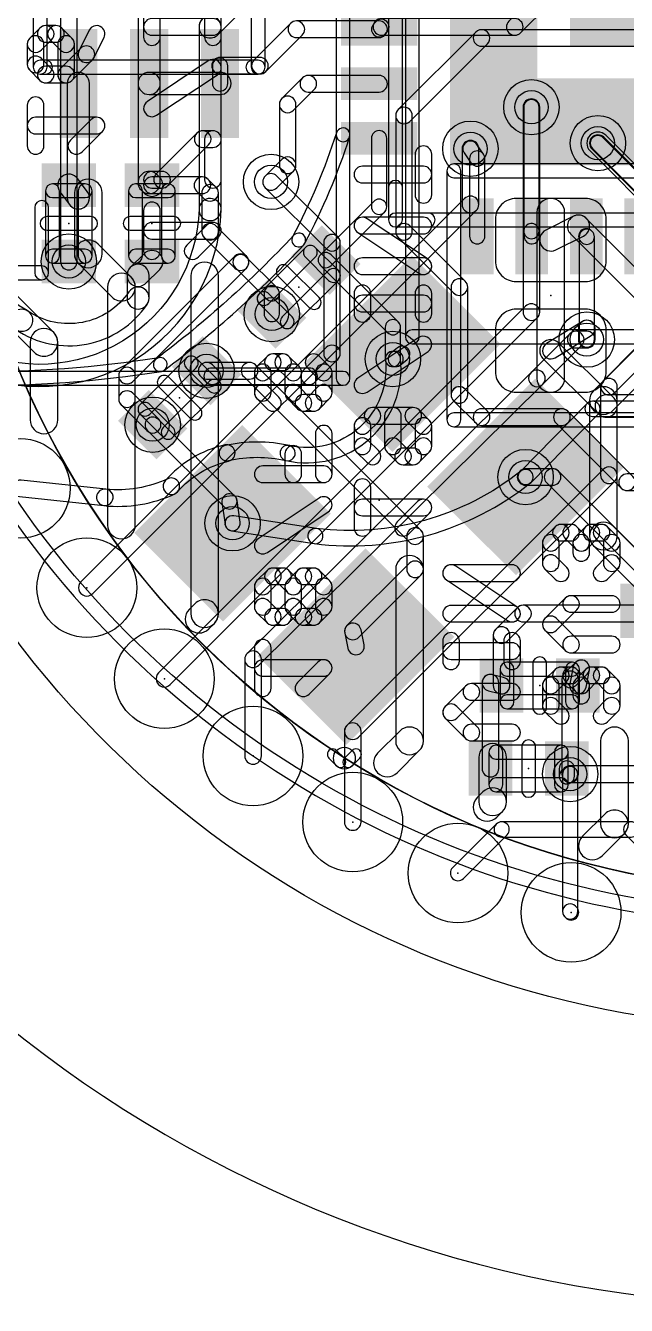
# Model space of a CAD drawing. Extents: x 0 to 2.5, y 0 to 3.1.
# Drawn here: x 1.5541 to 1.771, y 2.1 to 2.5625 of the extents above; entities that cross this region are included whole.
import ezdxf

# ---------------------------------------------------------------- set-up
doc = ezdxf.new("R2010")
doc.units = 0
for name, color, linetype in [('1', 22, 'CONTINUOUS'), ('15', 6, 'CONTINUOUS'), ('16', 175, 'CONTINUOUS'), ('17', 82, 'CONTINUOUS'), ('18', 82, 'CONTINUOUS'), ('19', 53, 'CONTINUOUS'), ('2', 4, 'CONTINUOUS'), ('21', 253, 'CONTINUOUS'), ('22', 253, 'CONTINUOUS'), ('23', 7, 'CONTINUOUS'), ('24', 7, 'CONTINUOUS'), ('31', 253, 'CONTINUOUS'), ('46', 140, 'CONTINUOUS')]:
    doc.layers.add(name, color=color, linetype=linetype)

# ---------------------------------------------------------------- blocks, each defined once
blk = doc.blocks.new('RECT')
blk.add_solid([(-0.5, -0.5), (0.5, -0.5), (-0.5, 0.5), (0.5, 0.5)])
blk = doc.blocks.new('RECT121920X162560R50')
blk.add_lwpolyline([(0.015, -0.0125), (0.015, 0.0125, 0.414214), (0.0075, 0.02), (-0.0075, 0.02, 0.414214), (-0.015, 0.0125), (-0.015, -0.0125, 0.414214), (-0.0075, -0.02), (0.0075, -0.02, 0.414214)], format="xyb", close=True)
blk = doc.blocks.new('ROUNDP')
blk.add_circle((0, 0), 0.5)
blk = doc.blocks.new('ROUNDV')
blk.add_circle((0, 0), 0.5)

msp = doc.modelspace()

# ---------------------------------------------------------------- linework, layer by layer
at = {"layer": '1'}
for points in [[(1.66624, 2.692), (1.66624, 2.523, 1), (1.67124, 2.523), (1.67124, 2.692, 1)], [(1.60274, 2.541567), (1.60274, 2.612433, 1), (1.59474, 2.612433), (1.59474, 2.541567, 1)], [(1.732861, 2.559879), (1.742861, 2.569879, 1), (1.738619, 2.574121), (1.728619, 2.564121, 1)], [(1.649761, 2.563263), (1.636619, 2.550121, 1), (1.640861, 2.545879), (1.654003, 2.55902, 1)], [(1.68174, 2.564142), (1.651882, 2.564142, 1), (1.651882, 2.558142), (1.68174, 2.558142, 1)], [(1.683685, 2.559197), (1.684543, 2.560055, 1), (1.680654, 2.563945), (1.679796, 2.563086, 1)], [(1.682598, 2.559), (1.73074, 2.559, 1), (1.73074, 2.565), (1.682598, 2.565, 1)], [(1.63874, 2.551), (1.624331, 2.551, 1), (1.624331, 2.545), (1.63874, 2.545, 1)], [(1.621581, 2.548), (1.621581, 2.541567, 1), (1.627081, 2.541567), (1.627081, 2.548, 1)], [(1.56915, 2.541567), (1.56915, 2.500189, 1), (1.57715, 2.500189), (1.57715, 2.541567, 1)], [(1.59474, 2.541567), (1.59474, 2.50578, 1), (1.60274, 2.50578), (1.60274, 2.541567, 1)], [(1.59874, 2.537567), (1.624331, 2.537567, 1), (1.624331, 2.545567), (1.59874, 2.545567, 1)], [(1.654076, 2.543578), (1.646619, 2.536121, 1), (1.650861, 2.531879), (1.658318, 2.539335, 1)], [(1.68174, 2.544457), (1.656197, 2.544457, 1), (1.656197, 2.538457), (1.68174, 2.538457, 1)], [(1.64574, 2.534), (1.64574, 2.512, 1), (1.65174, 2.512), (1.65174, 2.534, 1)], [(1.73949, 2.48822), (1.73949, 2.533, 1), (1.73399, 2.533), (1.73399, 2.48822, 1)], [(1.650529, 2.486167, 1), (1.654951, 2.483833, 0.043661), (1.67112, 2.522234, 1), (1.66636, 2.523766, -0.043661)], [(1.67899, 2.521772), (1.67899, 2.497, 1), (1.68449, 2.497), (1.68449, 2.521772, 1)], [(1.719445, 2.515983), (1.717012, 2.51955, 1), (1.712468, 2.51645), (1.714901, 2.512883, 1)], [(1.778685, 2.505945), (1.762685, 2.521945, 1), (1.758796, 2.518055), (1.774796, 2.502055, 1)], [(1.719923, 2.486339), (1.719923, 2.514433, 1), (1.714423, 2.514433), (1.714423, 2.486339, 1)], [(1.646619, 2.514121), (1.640619, 2.508121, 1), (1.644861, 2.503879), (1.650861, 2.509879, 1)], [(1.541505, 2.504813, 1), (1.534495, 2.508667, 0.414214), (1.550813, 2.452495, 1), (1.554667, 2.459505, -0.414214)], [(1.576361, 2.502574), (1.572951, 2.507165, 1), (1.566529, 2.502395), (1.569938, 2.497804, 1)], [(1.595912, 2.502951), (1.596912, 2.501951, 1), (1.602569, 2.507608), (1.601569, 2.508608, 1)], [(1.617961, 2.50778), (1.59974, 2.50778, 1), (1.59974, 2.50178), (1.617961, 2.50178, 1)], [(1.622861, 2.504121), (1.620082, 2.506901, 1), (1.615839, 2.502658), (1.618619, 2.499879, 1)], [(1.62374, 2.488), (1.62374, 2.502, 1), (1.61774, 2.502), (1.61774, 2.488, 1)], [(1.679796, 2.498945), (1.660539, 2.479688, 1), (1.664428, 2.475799), (1.683685, 2.495055, 1)], [(1.633861, 2.479121), (1.622861, 2.490121, 1), (1.618619, 2.485879), (1.629619, 2.474879, 1)], [(1.739603, 2.486511), (1.739485, 2.488393, 1), (1.733996, 2.488048), (1.734114, 2.486166, 1)], [(1.754599, 2.484394), (1.754796, 2.484197, 1), (1.758685, 2.488086), (1.758488, 2.488283, 1)], [(1.75399, 2.486142), (1.75399, 2.449, 1), (1.75949, 2.449), (1.75949, 2.486142, 1)], [(1.601236, 2.441997, 1), (1.604244, 2.438003, 0.043661), (1.654568, 2.483295, 1), (1.650912, 2.486705, -0.043661)], [(1.592861, 2.433879), (1.633861, 2.474879, 1), (1.629619, 2.479121), (1.588619, 2.438121, 1)], [(1.597569, 2.469392), (1.602569, 2.474392, 1), (1.596912, 2.480049), (1.591912, 2.475049, 1)], [(1.629796, 2.475055), (1.641052, 2.463799, 1), (1.644941, 2.467688), (1.633685, 2.478945, 1)], [(1.688685, 2.455432), (1.664428, 2.479688, 1), (1.660539, 2.475799), (1.684796, 2.451542, 1)], [(1.59874, 2.464), (1.59874, 2.47222, 1), (1.59074, 2.47222), (1.59074, 2.464, 1)], [(1.554989, 2.459308, 1), (1.550491, 2.452692, 0.414214), (1.598048, 2.461751, 1), (1.591432, 2.466249, -0.414214)], [(1.640247, 2.465744), (1.640247, 2.458256, 1), (1.645747, 2.458256), (1.645747, 2.465744, 1)], [(1.68949, 2.442), (1.68949, 2.453487, 1), (1.68399, 2.453487), (1.68399, 2.442, 1)], [(1.688367, 2.446036), (1.686015, 2.444142, 1), (1.689465, 2.439858), (1.691817, 2.441752, 1)], [(1.533777, 2.4375, 1), (1.533703, 2.4325, 0.043661), (1.603137, 2.437532, 1), (1.602343, 2.442468, -0.043661)], [(1.68774, 2.44475), (1.68674, 2.44475, 1), (1.68674, 2.43925), (1.68774, 2.43925, 1)], [(1.59374, 2.427513), (1.59374, 2.436, 1), (1.58774, 2.436), (1.58774, 2.427513, 1)], [(1.634997, 2.440743), (1.619484, 2.440743, 1), (1.619484, 2.434743), (1.634997, 2.434743, 1)], [(1.632875, 2.435622), (1.692619, 2.375879, 1), (1.696861, 2.380121), (1.637118, 2.439865, 1)], [(1.602118, 2.420378), (1.592861, 2.429634, 1), (1.588619, 2.425391), (1.597875, 2.416135, 1)], [(1.756862, 2.425926), (1.732671, 2.401278, 1), (1.736597, 2.397425), (1.760787, 2.422074, 1)], [(1.80874, 2.42675), (1.758824, 2.42675, 1), (1.758824, 2.42125), (1.80874, 2.42125, 1)], [(1.598052, 2.416312), (1.625796, 2.388568, 1), (1.629685, 2.392457), (1.601941, 2.420201, 1)], [(1.53591, 2.414943, 1), (1.53157, 2.412459, 0.267949), (1.833061, 2.23687, 1), (1.83308, 2.24187, -0.267949)], [(1.744389, 2.402352), (1.734634, 2.402352, 1), (1.734634, 2.396352), (1.744389, 2.396352, 1)], [(1.780861, 2.367121), (1.74651, 2.401473, 1), (1.742267, 2.39723), (1.776619, 2.362879, 1)], [(1.625017, 2.39013), (1.626123, 2.382265, 1), (1.63157, 2.383031), (1.630463, 2.390896, 1)], [(1.69174, 2.378), (1.69174, 2.366, 1), (1.69774, 2.366), (1.69774, 2.378, 1)], [(1.692619, 2.368121), (1.670161, 2.345663, 1), (1.674404, 2.341421), (1.696861, 2.363879, 1)], [(1.728082, 2.340099), (1.735861, 2.347879, 1), (1.731619, 2.352121), (1.723839, 2.344342, 1)], [(1.73374, 2.347), (1.777772, 2.347, 1), (1.777772, 2.353), (1.73374, 2.353, 1)], [(1.669342, 2.342944), (1.670449, 2.337508, 1), (1.676328, 2.338704), (1.675222, 2.34414, 1)], [(1.728961, 2.324), (1.728961, 2.34222, 1), (1.722961, 2.34222), (1.722961, 2.324, 1)], [(1.752619, 2.332342), (1.748619, 2.328342, 1), (1.752861, 2.324099), (1.756861, 2.328099, 1)], [(1.751796, 2.330798), (1.750576, 2.324578, 1), (1.756464, 2.323422), (1.757684, 2.329643, 1)], [(1.724961, 2.294), (1.724961, 2.325, 1), (1.718961, 2.325), (1.718961, 2.294, 1)], [(1.721233, 2.32209), (1.725233, 2.32109, 1), (1.726688, 2.32691), (1.722688, 2.32791, 1)], [(1.74774, 2.32622), (1.74774, 2.292, 1), (1.75374, 2.292), (1.75374, 2.32622, 1)], [(1.751, 2.288903), (1.75222, 2.289682, 1), (1.74926, 2.294318), (1.748039, 2.293538, 1)], [(1.74677, 2.294), (1.74677, 2.29122, 1), (1.75227, 2.29122), (1.75227, 2.294, 1)], [(1.724063, 2.273945), (1.708292, 2.258173, 1), (1.712181, 2.254284), (1.727952, 2.270055, 1)], [(1.77274, 2.27475), (1.726008, 2.27475, 1), (1.726008, 2.26925), (1.77274, 2.26925, 1)], [(1.778685, 2.269945), (1.774685, 2.273945, 1), (1.770796, 2.270055), (1.774796, 2.266055, 1)]]:
    msp.add_lwpolyline(points, format="xyb", close=True, dxfattribs=at)
at = {"layer": '15'}
for points in [[(1.73974, 2.458961), (1.73974, 2.533, 1), (1.73374, 2.533), (1.73374, 2.458961, 1)], [(1.71774, 2.49785), (1.71774, 2.518, 1), (1.71174, 2.518), (1.71174, 2.49785, 1)], [(1.778861, 2.506121), (1.762861, 2.522121, 1), (1.758619, 2.517879), (1.774619, 2.501879, 1)], [(1.578358, 2.357225), (1.716861, 2.495729, 1), (1.712619, 2.499972), (1.574115, 2.361468, 1)], [(1.606358, 2.324335), (1.738861, 2.456839, 1), (1.734619, 2.461082), (1.602115, 2.328578, 1)], [(1.740861, 2.432879), (1.754861, 2.446879, 1), (1.750619, 2.451121), (1.736619, 2.437121, 1)], [(1.75274, 2.446), (1.75674, 2.446, 1), (1.75674, 2.452), (1.75274, 2.452, 1)], [(1.766861, 2.429879), (1.778861, 2.441879, 1), (1.774619, 2.446121), (1.762619, 2.434121, 1)], [(1.736629, 2.437132), (1.634125, 2.335628, 1), (1.638347, 2.331364), (1.740851, 2.432868, 1)], [(1.76774, 2.4), (1.76774, 2.432, 1), (1.76174, 2.432), (1.76174, 2.4, 1)], [(1.674358, 2.305375), (1.766861, 2.397879, 1), (1.762619, 2.402121), (1.670115, 2.309617, 1)], [(1.633236, 2.333496), (1.633236, 2.298567, 1), (1.639236, 2.298567), (1.639236, 2.333496, 1)], [(1.675236, 2.274677), (1.675236, 2.307496, 1), (1.669236, 2.307496), (1.669236, 2.274677, 1)]]:
    msp.add_lwpolyline(points, format="xyb", close=True, dxfattribs=at)
at = {"layer": '16'}
for points in [[(1.56674, 2.673), (1.56674, 2.47722, 1), (1.57274, 2.47722), (1.57274, 2.673, 1)], [(1.66624, 2.624), (1.66624, 2.435, 1), (1.67124, 2.435), (1.67124, 2.624, 1)], [(1.69624, 2.45), (1.69624, 2.624, 1), (1.69124, 2.624), (1.69124, 2.45, 1)], [(1.623569, 2.559172), (1.638569, 2.574172, 1), (1.632912, 2.579828), (1.617912, 2.564828, 1)], [(1.62474, 2.496), (1.62474, 2.562, 1), (1.61674, 2.562), (1.61674, 2.496, 1)], [(1.716619, 2.560121), (1.688619, 2.532121, 1), (1.692861, 2.527879), (1.720861, 2.555879, 1)], [(1.78874, 2.561), (1.71874, 2.561, 1), (1.71874, 2.555), (1.78874, 2.555, 1)], [(1.68774, 2.53), (1.68774, 2.488, 1), (1.69374, 2.488), (1.69374, 2.53, 1)], [(1.789057, 2.49734), (1.763569, 2.522828, 1), (1.757912, 2.517172), (1.7834, 2.491683, 1)], [(1.640619, 2.503879), (1.662619, 2.481879, 1), (1.666861, 2.486121), (1.644861, 2.508121, 1)], [(1.534453, 2.445615, 1), (1.531027, 2.438385, 0.541698), (1.624739, 2.49589, 1), (1.616742, 2.49611, -0.541698)], [(1.73874, 2.495), (1.73874, 2.435, 1), (1.74874, 2.435), (1.74874, 2.495, 1)], [(1.745529, 2.481422), (1.755529, 2.486422, 1), (1.751951, 2.493578), (1.741951, 2.488578, 1)], [(1.750912, 2.487172), (1.791912, 2.446172, 1), (1.797569, 2.451828), (1.756569, 2.492828, 1)], [(1.688619, 2.485879), (1.708619, 2.465879, 1), (1.712861, 2.470121), (1.692861, 2.490121, 1)], [(1.66174, 2.484), (1.66174, 2.444, 1), (1.66774, 2.444), (1.66774, 2.484, 1)], [(1.70774, 2.468), (1.70774, 2.429, 1), (1.71374, 2.429), (1.71374, 2.468, 1)], [(1.745312, 2.442445), (1.758312, 2.450445, 1), (1.755168, 2.455555), (1.742168, 2.447555, 1)], [(1.75374, 2.453), (1.75374, 2.449, 1), (1.75974, 2.449), (1.75974, 2.453, 1)], [(2.00874, 2.4525), (1.69374, 2.4525, 1), (1.69374, 2.4475), (2.00874, 2.4475, 1)], [(1.662619, 2.446121), (1.654362, 2.437865, 1), (1.658605, 2.433622), (1.666861, 2.441879, 1)], [(1.766569, 2.427828), (1.746569, 2.447828, 1), (1.740912, 2.442172), (1.760912, 2.422172, 1)], [(1.649346, 2.410682, 1), (1.648134, 2.405318, 0.515576), (1.689473, 2.442305, 1), (1.684007, 2.441695, -0.515576)], [(1.66874, 2.4375), (1.53374, 2.4375, 1), (1.53374, 2.4325), (1.66874, 2.4325, 1)], [(1.623605, 2.437865), (1.621605, 2.439865, 1), (1.617362, 2.435622), (1.619362, 2.433622, 1)], [(1.656484, 2.438743), (1.621484, 2.438743, 1), (1.621484, 2.432743), (1.656484, 2.432743, 1)], [(1.708619, 2.426879), (1.716619, 2.418879, 1), (1.720861, 2.423121), (1.712861, 2.431121, 1)], [(1.82774, 2.429), (1.76374, 2.429, 1), (1.76374, 2.421), (1.82774, 2.421, 1)], [(1.71874, 2.418), (1.74774, 2.418, 1), (1.74774, 2.424), (1.71874, 2.424, 1)], [(1.745619, 2.418879), (1.76915, 2.395347, 1), (1.773393, 2.39959), (1.749861, 2.423121, 1)], [(1.53591, 2.414943, 1), (1.53157, 2.412459, 0.267949), (1.833061, 2.23687, 1), (1.83308, 2.24187, -0.267949)], [(1.627401, 2.405074, 1), (1.626079, 2.410926, 0.160486), (1.604469, 2.39796, 1), (1.609011, 2.39404, -0.160486)], [(1.648134, 2.405318, 1), (1.649346, 2.410682, 0.111541), (1.626134, 2.410682, 1), (1.627346, 2.405318, -0.111541)], [(1.659081, 2.380729, 1), (1.6584, 2.375271, 0.201872), (1.736347, 2.397201, 1), (1.73292, 2.401503, -0.201872)], [(1.771272, 2.394469), (1.790929, 2.394469, 1), (1.790929, 2.400469), (1.771272, 2.400469, 1)], [(1.55192, 2.392253), (1.582424, 2.389017, 1), (1.583057, 2.394983), (1.552553, 2.398219, 1)], [(1.583057, 2.394983, 1), (1.582424, 2.389017, 0.136258), (1.608007, 2.393281, 1), (1.605473, 2.398719, -0.136258)], [(1.628424, 2.379931), (1.658318, 2.375283, 1), (1.659163, 2.380717), (1.629269, 2.385366, 1)], [(1.77474, 2.295), (1.75074, 2.295, 1), (1.75074, 2.289), (1.77474, 2.289, 1)], [(1.74799, 2.292), (1.74799, 2.242339, 1), (1.75349, 2.242339), (1.75349, 2.292, 1)], [(1.748796, 2.240394), (1.749126, 2.240063, 1), (1.753015, 2.243952), (1.752685, 2.244283, 1)]]:
    msp.add_lwpolyline(points, format="xyb", close=True, dxfattribs=at)
at = {"layer": '19'}
for radius in [0.304381, 0.304281]:
    msp.add_circle((1.833071, 2.554331), radius, dxfattribs=at)
at = {"layer": '2'}
for points in [[(1.766276, 2.423464), (1.782276, 2.439464, 1), (1.775205, 2.446536), (1.759205, 2.430536, 1)], [(1.76774, 2.378), (1.76774, 2.427, 1), (1.75774, 2.427), (1.75774, 2.378, 1)], [(1.784276, 2.363536), (1.766276, 2.381536, 1), (1.759205, 2.374464), (1.777205, 2.356464, 1)]]:
    msp.add_lwpolyline(points, format="xyb", close=True, dxfattribs=at)
at = {"layer": '21'}
for points in [[(1.55687, 2.606528), (1.55687, 2.547472, 1), (1.56187, 2.547472), (1.56187, 2.606528, 1)], [(1.63561, 2.606528), (1.63561, 2.547472, 1), (1.64061, 2.547472), (1.64061, 2.606528, 1)], [(1.55937, 2.544972), (1.561339, 2.544972, 1), (1.561339, 2.549972), (1.55937, 2.549972, 1)], [(1.63811, 2.549972), (1.636142, 2.549972, 1), (1.636142, 2.544972), (1.63811, 2.544972, 1)], [(1.690146, 2.492244), (1.690146, 2.504055, 1), (1.685146, 2.504055), (1.685146, 2.492244, 1)], [(1.562441, 2.47313), (1.562441, 2.496752, 1), (1.557441, 2.496752), (1.557441, 2.47313, 1)], [(1.561866, 2.4885), (1.577614, 2.4885, 1), (1.577614, 2.4935), (1.561866, 2.4935, 1)], [(1.591866, 2.4885), (1.607614, 2.4885, 1), (1.607614, 2.4935), (1.591866, 2.4935, 1)], [(1.687646, 2.489744), (1.699457, 2.489744, 1), (1.699457, 2.494744), (1.687646, 2.494744, 1)], [(1.536319, 2.47063), (1.559941, 2.47063, 1), (1.559941, 2.47563), (1.536319, 2.47563, 1)], [(1.660076, 2.4642), (1.64894, 2.475335, 1), (1.645405, 2.4718), (1.65654, 2.460664, 1)], [(1.602405, 2.4318), (1.61354, 2.420664, 1), (1.617076, 2.4242), (1.60594, 2.435335, 1)], [(1.74224, 2.316126), (1.74224, 2.331874, 1), (1.73724, 2.331874), (1.73724, 2.316126, 1)], [(1.73324, 2.301874), (1.73324, 2.286126, 1), (1.73824, 2.286126), (1.73824, 2.301874, 1)], [(1.669213, 2.29774), (1.666429, 2.300524, 1), (1.663645, 2.29774), (1.666429, 2.294956, 1)], [(1.671997, 2.294956), (1.67478, 2.29774, 1), (1.671996, 2.300524), (1.669213, 2.29774, 1)]]:
    msp.add_lwpolyline(points, format="xyb", close=True, dxfattribs=at)
msp.add_circle((1.669213, 2.29774), 0.003937, dxfattribs=at)
at = {"layer": '22'}
for points in [[(1.60274, 2.558346), (1.60274, 2.565686, 1), (1.59674, 2.565686), (1.59674, 2.558346, 1)], [(1.624759, 2.558346), (1.624759, 2.565686, 1), (1.618759, 2.565686), (1.618759, 2.558346, 1)], [(1.559861, 2.55367), (1.563531, 2.55734, 1), (1.559289, 2.561582), (1.555619, 2.557913, 1)], [(1.56141, 2.556461), (1.56508, 2.556461, 1), (1.56508, 2.562461), (1.56141, 2.562461, 1)], [(1.562958, 2.55734), (1.566628, 2.55367, 1), (1.570871, 2.557913), (1.567201, 2.561582, 1)], [(1.577076, 2.560803), (1.573406, 2.553463, 1), (1.578772, 2.55078), (1.582442, 2.558119, 1)], [(1.59974, 2.559016), (1.621759, 2.559016, 1), (1.621759, 2.565016), (1.59974, 2.565016, 1)], [(1.56074, 2.548452), (1.56074, 2.555791, 1), (1.55474, 2.555791), (1.55474, 2.548452, 1)], [(1.56575, 2.555791), (1.56575, 2.544782, 1), (1.57175, 2.544782), (1.57175, 2.555791, 1)], [(1.573968, 2.554243), (1.566628, 2.546903, 1), (1.570871, 2.542661), (1.57821, 2.55, 1)], [(1.563531, 2.546903), (1.559861, 2.550573, 1), (1.555619, 2.54633), (1.559289, 2.542661, 1)], [(1.601404, 2.530068), (1.623423, 2.544747, 1), (1.620095, 2.549739), (1.598076, 2.53506, 1)], [(1.56875, 2.547782), (1.56141, 2.547782, 1), (1.56141, 2.541782), (1.56875, 2.541782, 1)], [(1.56074, 2.519), (1.56074, 2.533679, 1), (1.55474, 2.533679), (1.55474, 2.519, 1)], [(1.579759, 2.52934), (1.55774, 2.52934, 1), (1.55774, 2.52334), (1.579759, 2.52334, 1)], [(1.574541, 2.516879), (1.58188, 2.524218, 1), (1.577638, 2.528461), (1.570298, 2.521121, 1)], [(1.615968, 2.523582), (1.601289, 2.508903, 1), (1.605531, 2.504661), (1.62021, 2.51934, 1)], [(1.621759, 2.524461), (1.618089, 2.524461, 1), (1.618089, 2.518461), (1.621759, 2.518461, 1)], [(1.624759, 2.506782), (1.624759, 2.521461, 1), (1.618759, 2.521461), (1.618759, 2.506782, 1)], [(1.700759, 2.501316), (1.700759, 2.515995, 1), (1.694759, 2.515995), (1.694759, 2.501316, 1)], [(1.67574, 2.505656), (1.697759, 2.505656, 1), (1.697759, 2.511656), (1.67574, 2.511656, 1)], [(1.70624, 2.51), (1.70624, 2.42, 1), (1.71124, 2.42), (1.71124, 2.51, 1)], [(1.77874, 2.5125), (1.70874, 2.5125, 1), (1.70874, 2.5075), (1.77874, 2.5075, 1)], [(1.57174, 2.502), (1.57174, 2.48, 1), (1.58174, 2.48), (1.58174, 2.502, 1)], [(1.60341, 2.509782), (1.59974, 2.509782, 1), (1.59974, 2.503782), (1.60341, 2.503782, 1)], [(1.60274, 2.481), (1.60274, 2.495679, 1), (1.59674, 2.495679), (1.59674, 2.481, 1)], [(1.699423, 2.47803), (1.677404, 2.492709, 1), (1.674076, 2.487717), (1.696095, 2.473038, 1)], [(1.67574, 2.487213), (1.697759, 2.487213, 1), (1.697759, 2.493213), (1.67574, 2.493213, 1)], [(1.621759, 2.49134), (1.59974, 2.49134, 1), (1.59974, 2.48534), (1.621759, 2.48534, 1)], [(1.616541, 2.478879), (1.62388, 2.486218, 1), (1.619638, 2.490461), (1.612298, 2.483121, 1)], [(1.523205, 2.478464), (1.557205, 2.444464, 1), (1.564276, 2.451536), (1.530276, 2.485536, 1)], [(1.573205, 2.476464), (1.585205, 2.464464, 1), (1.592276, 2.471536), (1.580276, 2.483536, 1)], [(1.61374, 2.472), (1.61374, 2.35, 1), (1.62374, 2.35), (1.62374, 2.472, 1)], [(1.67574, 2.472534), (1.697759, 2.472534, 1), (1.697759, 2.478534), (1.67574, 2.478534, 1)], [(1.58374, 2.468), (1.58374, 2.382, 1), (1.59374, 2.382), (1.59374, 2.468, 1)], [(1.67874, 2.458346), (1.67874, 2.465686, 1), (1.67274, 2.465686), (1.67274, 2.458346, 1)], [(1.700759, 2.458346), (1.700759, 2.465686, 1), (1.694759, 2.465686), (1.694759, 2.458346, 1)], [(1.67574, 2.459016), (1.697759, 2.459016, 1), (1.697759, 2.465016), (1.67574, 2.465016, 1)], [(1.55574, 2.448), (1.55574, 2.42, 1), (1.56574, 2.42), (1.56574, 2.448, 1)], [(1.677404, 2.430068), (1.699423, 2.444747, 1), (1.696095, 2.449739), (1.674076, 2.43506, 1)], [(1.641289, 2.442928), (1.637619, 2.439259, 1), (1.641861, 2.435016), (1.645531, 2.438686, 1)], [(1.64708, 2.443807), (1.64341, 2.443807, 1), (1.64341, 2.437807), (1.64708, 2.437807, 1)], [(1.652871, 2.439259), (1.649201, 2.442928, 1), (1.644958, 2.438686), (1.648628, 2.435016, 1)], [(1.655968, 2.438686), (1.659638, 2.435016, 1), (1.66388, 2.439259), (1.66021, 2.442928, 1)], [(1.63674, 2.437137), (1.63674, 2.429798, 1), (1.64274, 2.429798), (1.64274, 2.437137, 1)], [(1.65375, 2.429798), (1.65375, 2.437137, 1), (1.64775, 2.437137), (1.64775, 2.429798, 1)], [(1.658759, 2.437137), (1.658759, 2.429798, 1), (1.664759, 2.429798), (1.664759, 2.437137, 1)], [(1.637619, 2.427676), (1.641289, 2.424007, 1), (1.645531, 2.428249), (1.641861, 2.431919, 1)], [(1.656541, 2.428249), (1.652871, 2.431919, 1), (1.648628, 2.427676), (1.652298, 2.424007, 1)], [(1.659638, 2.431919), (1.655968, 2.428249, 1), (1.66021, 2.424007), (1.66388, 2.427676, 1)], [(1.658089, 2.429128), (1.654419, 2.429128, 1), (1.654419, 2.423128), (1.658089, 2.423128, 1)], [(1.677861, 2.41567), (1.681531, 2.41934, 1), (1.677289, 2.423582), (1.673619, 2.419913, 1)], [(1.67941, 2.418461), (1.694089, 2.418461, 1), (1.694089, 2.424461), (1.67941, 2.424461, 1)], [(1.68975, 2.410452), (1.68975, 2.421461, 1), (1.68375, 2.421461), (1.68375, 2.410452, 1)], [(1.691968, 2.41934), (1.695638, 2.41567, 1), (1.69988, 2.419913), (1.69621, 2.423582, 1)], [(1.67874, 2.410452), (1.67874, 2.417791, 1), (1.67274, 2.417791), (1.67274, 2.410452, 1)], [(1.694759, 2.417791), (1.694759, 2.410452, 1), (1.700759, 2.410452), (1.700759, 2.417791, 1)], [(1.70874, 2.4175), (1.77874, 2.4175, 1), (1.77874, 2.4225), (1.70874, 2.4225, 1)], [(1.664759, 2.400346), (1.664759, 2.415025, 1), (1.658759, 2.415025), (1.658759, 2.400346, 1)], [(1.65375, 2.400346), (1.65375, 2.407686, 1), (1.64775, 2.407686), (1.64775, 2.400346, 1)], [(1.681531, 2.408903), (1.677861, 2.412573, 1), (1.673619, 2.40833), (1.677289, 2.404661, 1)], [(1.692541, 2.408903), (1.688871, 2.412573, 1), (1.684628, 2.40833), (1.688298, 2.404661, 1)], [(1.694089, 2.409782), (1.690419, 2.409782, 1), (1.690419, 2.403782), (1.694089, 2.403782, 1)], [(1.695638, 2.412573), (1.691968, 2.408903, 1), (1.69621, 2.404661), (1.69988, 2.40833, 1)], [(1.63974, 2.397346), (1.661759, 2.397346, 1), (1.661759, 2.403346), (1.63974, 2.403346, 1)], [(1.67874, 2.381), (1.67874, 2.395679, 1), (1.67274, 2.395679), (1.67274, 2.381, 1)], [(1.641404, 2.372068), (1.663423, 2.386747, 1), (1.660095, 2.391739), (1.638076, 2.37706, 1)], [(1.697759, 2.39134), (1.67574, 2.39134, 1), (1.67574, 2.38534), (1.697759, 2.38534, 1)], [(1.692541, 2.378879), (1.69988, 2.386218, 1), (1.695638, 2.390461), (1.688298, 2.383121, 1)], [(1.745289, 2.381364), (1.741619, 2.377695, 1), (1.745861, 2.373452), (1.749531, 2.377122, 1)], [(1.75108, 2.382243), (1.74741, 2.382243, 1), (1.74741, 2.376243), (1.75108, 2.376243, 1)], [(1.756871, 2.377695), (1.753201, 2.381364, 1), (1.748958, 2.377122), (1.752628, 2.373452, 1)], [(1.756298, 2.381364), (1.752628, 2.377695, 1), (1.756871, 2.373452), (1.760541, 2.377122, 1)], [(1.762089, 2.382243), (1.758419, 2.382243, 1), (1.758419, 2.376243), (1.762089, 2.376243, 1)], [(1.76788, 2.377695), (1.76421, 2.381364, 1), (1.759968, 2.377122), (1.763638, 2.373452, 1)], [(1.74074, 2.375573), (1.74074, 2.368234, 1), (1.74674, 2.368234), (1.74674, 2.375573, 1)], [(1.75175, 2.375573), (1.75175, 2.371904, 1), (1.75775, 2.371904), (1.75775, 2.375573, 1)], [(1.768759, 2.368234), (1.768759, 2.375573, 1), (1.762759, 2.375573), (1.762759, 2.368234, 1)], [(1.68774, 2.366), (1.68774, 2.304, 1), (1.69774, 2.304), (1.69774, 2.366, 1)], [(1.741619, 2.366112), (1.745289, 2.362443, 1), (1.749531, 2.366685), (1.745861, 2.370355, 1)], [(1.76421, 2.362443), (1.76788, 2.366112, 1), (1.763638, 2.370355), (1.759968, 2.366685, 1)], [(1.641289, 2.365582), (1.637619, 2.361913, 1), (1.641861, 2.35767), (1.645531, 2.36134, 1)], [(1.64708, 2.366461), (1.64341, 2.366461, 1), (1.64341, 2.360461), (1.64708, 2.360461, 1)], [(1.652871, 2.361913), (1.649201, 2.365582, 1), (1.644958, 2.36134), (1.648628, 2.35767, 1)], [(1.652298, 2.365582), (1.648628, 2.361913, 1), (1.652871, 2.35767), (1.656541, 2.36134, 1)], [(1.658089, 2.366461), (1.654419, 2.366461, 1), (1.654419, 2.360461), (1.658089, 2.360461, 1)], [(1.66388, 2.361913), (1.66021, 2.365582, 1), (1.655968, 2.36134), (1.659638, 2.35767, 1)], [(1.731423, 2.352466), (1.709404, 2.367145, 1), (1.706076, 2.362153), (1.728095, 2.347474, 1)], [(1.70774, 2.361649), (1.729759, 2.361649, 1), (1.729759, 2.367649), (1.70774, 2.367649, 1)], [(1.63674, 2.359791), (1.63674, 2.352452, 1), (1.64274, 2.352452), (1.64274, 2.359791, 1)], [(1.65375, 2.352452), (1.65375, 2.359791, 1), (1.64775, 2.359791), (1.64775, 2.352452, 1)], [(1.664759, 2.352452), (1.664759, 2.359791, 1), (1.658759, 2.359791), (1.658759, 2.352452, 1)], [(1.615205, 2.353536), (1.613205, 2.351536, 1), (1.620276, 2.344464), (1.622276, 2.346464, 1)], [(1.637619, 2.35033), (1.641289, 2.346661, 1), (1.645531, 2.350903), (1.641861, 2.354573, 1)], [(1.649201, 2.346661), (1.652871, 2.35033, 1), (1.648628, 2.354573), (1.644958, 2.350903, 1)], [(1.648628, 2.35033), (1.652298, 2.346661, 1), (1.656541, 2.350903), (1.652871, 2.354573, 1)], [(1.66021, 2.346661), (1.66388, 2.35033, 1), (1.659638, 2.354573), (1.655968, 2.350903, 1)], [(1.745861, 2.344), (1.753201, 2.35134, 1), (1.748958, 2.355582), (1.741619, 2.348243, 1)], [(1.75108, 2.350461), (1.765759, 2.350461, 1), (1.765759, 2.356461), (1.75108, 2.356461, 1)], [(1.64341, 2.345782), (1.64708, 2.345782, 1), (1.64708, 2.351782), (1.64341, 2.351782, 1)], [(1.654419, 2.345782), (1.658089, 2.345782, 1), (1.658089, 2.351782), (1.654419, 2.351782, 1)], [(1.70774, 2.34697), (1.729759, 2.34697, 1), (1.729759, 2.35297), (1.70774, 2.35297, 1)], [(1.753201, 2.340903), (1.745861, 2.348243, 1), (1.741619, 2.344), (1.748958, 2.336661, 1)], [(1.64274, 2.323), (1.64274, 2.337679, 1), (1.63674, 2.337679), (1.63674, 2.323, 1)], [(1.71074, 2.332782), (1.71074, 2.340122, 1), (1.70474, 2.340122), (1.70474, 2.332782, 1)], [(1.732759, 2.332782), (1.732759, 2.340122, 1), (1.726759, 2.340122), (1.726759, 2.332782, 1)], [(1.765759, 2.341782), (1.75108, 2.341782, 1), (1.75108, 2.335782), (1.765759, 2.335782, 1)], [(1.70774, 2.333452), (1.729759, 2.333452, 1), (1.729759, 2.339452), (1.70774, 2.339452, 1)], [(1.661759, 2.33334), (1.63974, 2.33334, 1), (1.63974, 2.32734), (1.661759, 2.32734, 1)], [(1.656541, 2.320879), (1.66388, 2.328218, 1), (1.659638, 2.332461), (1.652298, 2.325121, 1)], [(1.745289, 2.3298), (1.741619, 2.326131, 1), (1.745861, 2.321888), (1.749531, 2.325558, 1)], [(1.74074, 2.324009), (1.74074, 2.31667, 1), (1.74674, 2.31667), (1.74674, 2.324009, 1)], [(1.75108, 2.330679), (1.74741, 2.330679, 1), (1.74741, 2.324679), (1.75108, 2.324679, 1)], [(1.756871, 2.326131), (1.753201, 2.3298, 1), (1.748958, 2.325558), (1.752628, 2.321888, 1)], [(1.756298, 2.3298), (1.752628, 2.326131, 1), (1.756871, 2.321888), (1.760541, 2.325558, 1)], [(1.75175, 2.324009), (1.75175, 2.32034, 1), (1.75775, 2.32034), (1.75775, 2.324009, 1)], [(1.762089, 2.330679), (1.758419, 2.330679, 1), (1.758419, 2.324679), (1.762089, 2.324679, 1)], [(1.76788, 2.326131), (1.76421, 2.3298, 1), (1.759968, 2.325558), (1.763638, 2.321888, 1)], [(1.768759, 2.31667), (1.768759, 2.324009, 1), (1.762759, 2.324009), (1.762759, 2.31667, 1)], [(1.709861, 2.312218), (1.717201, 2.319558, 1), (1.712958, 2.3238), (1.705619, 2.316461, 1)], [(1.71508, 2.318679), (1.729759, 2.318679, 1), (1.729759, 2.324679), (1.71508, 2.324679, 1)], [(1.717201, 2.309121), (1.709861, 2.316461, 1), (1.705619, 2.312218), (1.712958, 2.304879, 1)], [(1.741619, 2.314548), (1.745289, 2.310879, 1), (1.749531, 2.315121), (1.745861, 2.318791, 1)], [(1.76421, 2.310879), (1.76788, 2.314548, 1), (1.763638, 2.318791), (1.759968, 2.315121, 1)], [(1.689205, 2.307536), (1.681205, 2.299536, 1), (1.688276, 2.292464), (1.696276, 2.300464, 1)], [(1.729759, 2.31), (1.71508, 2.31, 1), (1.71508, 2.304), (1.729759, 2.304, 1)], [(1.76174, 2.304), (1.76174, 2.274, 1), (1.77174, 2.274), (1.77174, 2.304, 1)], [(1.71774, 2.298), (1.71774, 2.282, 1), (1.72774, 2.282), (1.72774, 2.298, 1)], [(1.719205, 2.285536), (1.717205, 2.283536, 1), (1.724276, 2.276464), (1.726276, 2.278464, 1)], [(1.763205, 2.277536), (1.755205, 2.269536, 1), (1.762276, 2.262464), (1.770276, 2.270464, 1)]]:
    msp.add_lwpolyline(points, format="xyb", close=True, dxfattribs=at)
at = {"layer": '23'}
for points in [[(1.690146, 2.492244), (1.690146, 2.689094, 1), (1.685146, 2.689094), (1.685146, 2.492244, 1)], [(1.56187, 2.547472), (1.56187, 2.606528, 1), (1.55687, 2.606528), (1.55687, 2.547472, 1)], [(1.63561, 2.606528), (1.63561, 2.547472, 1), (1.64061, 2.547472), (1.64061, 2.606528, 1)], [(1.63811, 2.549972), (1.55937, 2.549972, 1), (1.55937, 2.544972), (1.63811, 2.544972, 1)], [(1.566335, 2.479189), (1.566335, 2.502811, 1), (1.561335, 2.502811), (1.561335, 2.479189, 1)], [(1.563835, 2.500311), (1.575646, 2.500311, 1), (1.575646, 2.505311), (1.563835, 2.505311, 1)], [(1.573146, 2.502811), (1.573146, 2.479189, 1), (1.578146, 2.479189), (1.578146, 2.502811, 1)], [(1.596335, 2.479189), (1.596335, 2.502811, 1), (1.591335, 2.502811), (1.591335, 2.479189, 1)], [(1.593835, 2.500311), (1.605646, 2.500311, 1), (1.605646, 2.505311), (1.593835, 2.505311, 1)], [(1.603146, 2.502811), (1.603146, 2.479189, 1), (1.608146, 2.479189), (1.608146, 2.502811, 1)], [(1.884496, 2.494744), (1.687646, 2.494744, 1), (1.687646, 2.489744), (1.884496, 2.489744, 1)], [(1.575646, 2.481689), (1.563835, 2.481689, 1), (1.563835, 2.476689), (1.575646, 2.476689, 1)], [(1.605646, 2.481689), (1.593835, 2.481689, 1), (1.593835, 2.476689), (1.605646, 2.476689, 1)], [(1.64198, 2.462056), (1.658684, 2.47876, 1), (1.655148, 2.482295), (1.638445, 2.465592, 1)], [(1.655148, 2.47876), (1.6635, 2.470408, 1), (1.667035, 2.473944), (1.658684, 2.482295, 1)], [(1.6635, 2.473944), (1.646796, 2.45724, 1), (1.650332, 2.453705), (1.667035, 2.470408, 1)], [(1.650332, 2.45724), (1.64198, 2.465592, 1), (1.638445, 2.462056), (1.646796, 2.453705, 1)], [(1.59898, 2.422056), (1.615684, 2.43876, 1), (1.612148, 2.442295), (1.595445, 2.425592, 1)], [(1.612148, 2.43876), (1.6205, 2.430408, 1), (1.624035, 2.433944), (1.615684, 2.442295, 1)], [(1.6205, 2.433944), (1.603796, 2.41724, 1), (1.607332, 2.413705), (1.624035, 2.430408, 1)], [(1.607332, 2.41724), (1.59898, 2.425592, 1), (1.595445, 2.422056), (1.603796, 2.413705, 1)], [(1.730429, 2.318094), (1.730429, 2.329906, 1), (1.725429, 2.329906), (1.725429, 2.318094, 1)], [(1.727929, 2.327406), (1.751551, 2.327406, 1), (1.751551, 2.332406), (1.727929, 2.332406, 1)], [(1.749051, 2.329906), (1.749051, 2.318094, 1), (1.754051, 2.318094), (1.754051, 2.329906, 1)], [(1.751551, 2.320594), (1.727929, 2.320594, 1), (1.727929, 2.315594), (1.751551, 2.315594, 1)], [(1.723929, 2.297406), (1.747551, 2.297406, 1), (1.747551, 2.302406), (1.723929, 2.302406, 1)], [(1.726429, 2.288094), (1.726429, 2.299906, 1), (1.721429, 2.299906), (1.721429, 2.288094, 1)], [(1.745051, 2.299906), (1.745051, 2.288094, 1), (1.750051, 2.288094), (1.750051, 2.299906, 1)], [(1.747551, 2.290594), (1.723929, 2.290594, 1), (1.723929, 2.285594), (1.747551, 2.285594, 1)]]:
    msp.add_lwpolyline(points, format="xyb", close=True, dxfattribs=at)
for p in [(1.56974, 2.491), (1.59974, 2.491), (1.65274, 2.468), (1.60974, 2.428), (1.68174, 2.391), (1.576236, 2.359346), (1.604236, 2.326457), (1.73974, 2.324), (1.636236, 2.298567), (1.73574, 2.294), (1.672236, 2.274677), (1.710236, 2.256228), (1.751071, 2.242008)]:
    msp.add_point(p, dxfattribs=at)
at = {"layer": '24'}
msp.add_point((1.74374, 2.465), dxfattribs=at)
at = {"layer": '46'}
msp.add_lwpolyline([(1.497402, 2.441498, 1), (1.402598, 2.409683, 0.32219), (1.833057, 2.1, 1), (1.833084, 2.2, -0.32219)], format="xyb", close=True, dxfattribs=at)

# ---------------------------------------------------------------- block references
at = {"layer": '1'}
for p, xscale, yscale, rotation in [((1.786071, 2.590669), 0.070866, 0.070866, 270), ((1.68174, 2.561142), 0.011811, 0.027559, 90), ((1.57315, 2.541567), 0.03937, 0.01378, 270), ((1.59874, 2.541567), 0.03937, 0.01378, 270), ((1.624331, 2.541567), 0.03937, 0.01378, 270), ((1.68174, 2.541457), 0.011811, 0.027559, 90), ((1.68174, 2.521772), 0.011811, 0.027559, 90), ((1.56974, 2.50478), 0.015748, 0.019685, 90), ((1.59974, 2.50478), 0.015748, 0.019685, 90), ((1.717173, 2.486339), 0.011811, 0.027559, 180), ((1.736858, 2.486339), 0.011811, 0.027559, 180), ((1.756543, 2.486339), 0.011811, 0.027559, 180), ((1.776228, 2.486339), 0.011811, 0.027559, 180), ((1.662484, 2.477743), 0.015748, 0.019685, 225), ((1.56974, 2.47722), 0.015748, 0.019685, 90), ((1.59974, 2.47722), 0.015748, 0.019685, 90), ((1.690092, 2.443894), 0.055118, 0.045276, 45), ((1.642997, 2.458256), 0.015748, 0.019685, 225), ((1.619484, 2.437743), 0.015748, 0.019685, 45), ((1.734634, 2.399352), 0.055118, 0.045276, 45), ((1.599997, 2.418256), 0.015748, 0.019685, 45), ((1.628846, 2.382648), 0.055118, 0.045276, 45), ((1.673388, 2.338106), 0.055118, 0.045276, 45), ((1.77874, 2.350969), 0.019685, 0.019685, 180), ((1.725961, 2.324), 0.015748, 0.019685, 180), ((1.75352, 2.324), 0.015748, 0.019685, 180)]:
    msp.add_blockref('RECT', p, dxfattribs=dict(at, xscale=xscale, yscale=yscale, rotation=rotation))
at = {"layer": '1', "xscale": 0.015748, "yscale": 0.019685}
for p in [(1.721961, 2.294), (1.74952, 2.294)]:
    msp.add_blockref('RECT', p, dxfattribs=at)
at = {"layer": '16', "rotation": 270}
for p in [(1.74374, 2.485), (1.74374, 2.445)]:
    msp.add_blockref('RECT121920X162560R50', p, dxfattribs=at)
at = {"layer": '17', "xscale": 0.036, "yscale": 0.036}
for p in [(1.552236, 2.395236), (1.552236, 2.395236), (1.552236, 2.395236), (1.552236, 2.395236), (1.576236, 2.359346), (1.576236, 2.359346), (1.576236, 2.359346), (1.576236, 2.359346), (1.604236, 2.326457), (1.604236, 2.326457), (1.604236, 2.326457), (1.604236, 2.326457), (1.636236, 2.298567), (1.636236, 2.298567), (1.636236, 2.298567), (1.636236, 2.298567), (1.672236, 2.274677), (1.672236, 2.274677), (1.672236, 2.274677), (1.672236, 2.274677), (1.710236, 2.256228), (1.710236, 2.256228), (1.710236, 2.256228), (1.710236, 2.256228), (1.751071, 2.242008), (1.751071, 2.242008), (1.751071, 2.242008), (1.751071, 2.242008)]:
    msp.add_blockref('ROUNDP', p, dxfattribs=at)
at = {"layer": '18'}
for p, xscale, yscale in [((1.73674, 2.533), 0.02, 0.02), ((1.73674, 2.533), 0.02, 0.02), ((1.73674, 2.533), 0.012, 0.012), ((1.73674, 2.533), 0.012, 0.012), ((1.76074, 2.52), 0.02, 0.02), ((1.76074, 2.52), 0.02, 0.02), ((1.71474, 2.518), 0.02, 0.02), ((1.71474, 2.518), 0.02, 0.02), ((1.76074, 2.52), 0.012, 0.012), ((1.76074, 2.52), 0.012, 0.012), ((1.71474, 2.518), 0.012, 0.012), ((1.71474, 2.518), 0.012, 0.012), ((1.64274, 2.506), 0.02, 0.02), ((1.64274, 2.506), 0.02, 0.02), ((1.64274, 2.506), 0.012, 0.012), ((1.64274, 2.506), 0.012, 0.012), ((1.56974, 2.47722), 0.02, 0.02), ((1.56974, 2.47722), 0.02, 0.02), ((1.56974, 2.47722), 0.012, 0.012), ((1.56974, 2.47722), 0.012, 0.012), ((1.642997, 2.458256), 0.02, 0.02), ((1.642997, 2.458256), 0.02, 0.02), ((1.642997, 2.458256), 0.012, 0.012), ((1.642997, 2.458256), 0.012, 0.012), ((1.75674, 2.449), 0.02, 0.02), ((1.75674, 2.449), 0.02, 0.02), ((1.68674, 2.442), 0.02, 0.02), ((1.68674, 2.442), 0.02, 0.02), ((1.75674, 2.449), 0.012, 0.012), ((1.75674, 2.449), 0.012, 0.012), ((1.619484, 2.437743), 0.02, 0.02), ((1.619484, 2.437743), 0.02, 0.02), ((1.68674, 2.442), 0.012, 0.012), ((1.68674, 2.442), 0.012, 0.012), ((1.619484, 2.437743), 0.012, 0.012), ((1.619484, 2.437743), 0.012, 0.012), ((1.599997, 2.418256), 0.02, 0.02), ((1.599997, 2.418256), 0.02, 0.02), ((1.599997, 2.418256), 0.012, 0.012), ((1.599997, 2.418256), 0.012, 0.012), ((1.734634, 2.399352), 0.02, 0.02), ((1.734634, 2.399352), 0.02, 0.02), ((1.734634, 2.399352), 0.012, 0.012), ((1.734634, 2.399352), 0.012, 0.012), ((1.628846, 2.382648), 0.02, 0.02), ((1.628846, 2.382648), 0.02, 0.02), ((1.628846, 2.382648), 0.012, 0.012), ((1.628846, 2.382648), 0.012, 0.012), ((1.75074, 2.292), 0.02, 0.02), ((1.75074, 2.292), 0.02, 0.02), ((1.75074, 2.292), 0.012, 0.012), ((1.75074, 2.292), 0.012, 0.012)]:
    msp.add_blockref('ROUNDV', p, dxfattribs=dict(at, xscale=xscale, yscale=yscale))
at = {"layer": '21', "rotation": 270}
for p, xscale, yscale in [((1.723079, 2.590669), 0.15748, 0.031496), ((1.786071, 2.527677), 0.031496, 0.15748)]:
    msp.add_blockref('RECT', p, dxfattribs=dict(at, xscale=xscale, yscale=yscale))
at = {"layer": '31'}
for p, xscale, yscale, rotation in [((1.768354, 2.572953), 0.027559, 0.027559, 270), ((1.68174, 2.561142), 0.009811, 0.025559, 90), ((1.57315, 2.541567), 0.03737, 0.01178, 270), ((1.59874, 2.541567), 0.03737, 0.01178, 270), ((1.624331, 2.541567), 0.03737, 0.01178, 270), ((1.68174, 2.541457), 0.009811, 0.025559, 90), ((1.68174, 2.521772), 0.009811, 0.025559, 90), ((1.56974, 2.50478), 0.013748, 0.017685, 90), ((1.59974, 2.50478), 0.013748, 0.017685, 90), ((1.717173, 2.486339), 0.009811, 0.025559, 180), ((1.736858, 2.486339), 0.009811, 0.025559, 180), ((1.756543, 2.486339), 0.009811, 0.025559, 180), ((1.662484, 2.477743), 0.013748, 0.017685, 225), ((1.56974, 2.47722), 0.013748, 0.017685, 90), ((1.59974, 2.47722), 0.013748, 0.017685, 90), ((1.690092, 2.443894), 0.053118, 0.043276, 45), ((1.642997, 2.458256), 0.013748, 0.017685, 225), ((1.619484, 2.437743), 0.013748, 0.017685, 45), ((1.734634, 2.399352), 0.053118, 0.043276, 45), ((1.599997, 2.418256), 0.013748, 0.017685, 45), ((1.628846, 2.382648), 0.053118, 0.043276, 45), ((1.673388, 2.338106), 0.053118, 0.043276, 45), ((1.77874, 2.350969), 0.017685, 0.017685, 180), ((1.725961, 2.324), 0.013748, 0.017685, 180), ((1.75352, 2.324), 0.013748, 0.017685, 180)]:
    msp.add_blockref('RECT', p, dxfattribs=dict(at, xscale=xscale, yscale=yscale, rotation=rotation))
at = {"layer": '31', "xscale": 0.013748, "yscale": 0.017685}
for p in [(1.721961, 2.294), (1.74952, 2.294)]:
    msp.add_blockref('RECT', p, dxfattribs=at)

doc.saveas('drawing.dxf')
